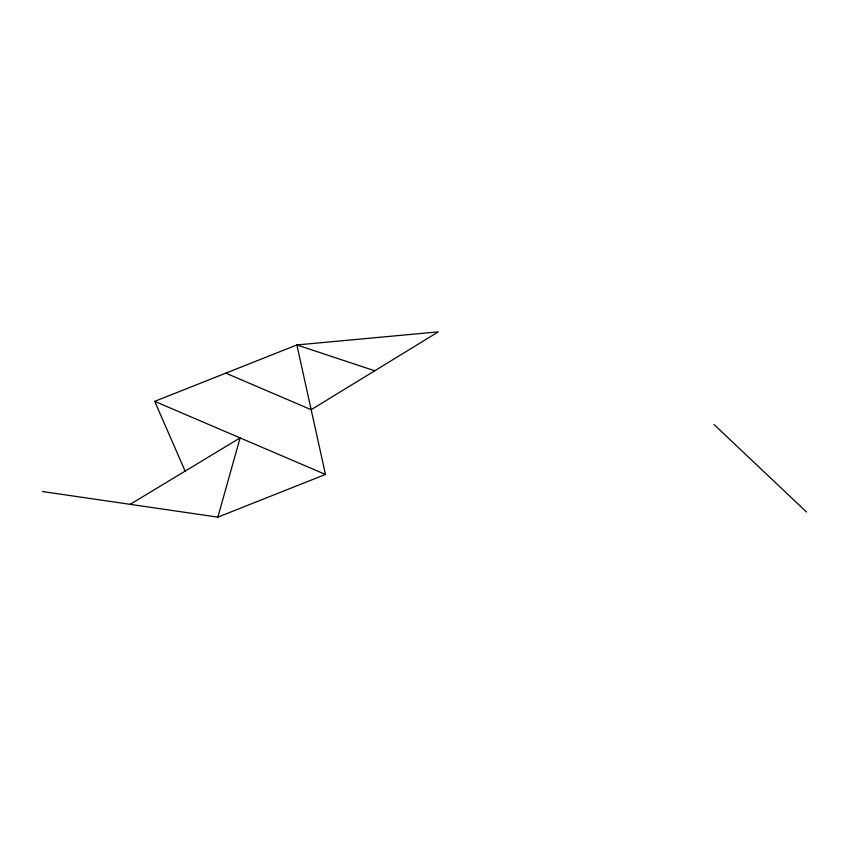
<?xml version="1.0" encoding="UTF-8"?>
<svg xmlns="http://www.w3.org/2000/svg" width="849" height="849" viewBox="0 0 849 849"><rect width="100%" height="100%" fill="white"/><g stroke="black" fill="none" stroke-linecap="round" stroke-linejoin="round"><path stroke-width="1.27" d="M42.45 491.529L217.853 517.147L240.097 437.904L130.152 504.338M185.124 471.121L154.709 401.354L296.874 344.949L438.317 331.853L311.18 409.706L225.792 373.157M217.853 517.147L325.475 474.453L296.874 344.949L374.749 370.78M154.709 401.354L325.475 474.453M714.041 424.532L806.55 512.032"/></g></svg>
